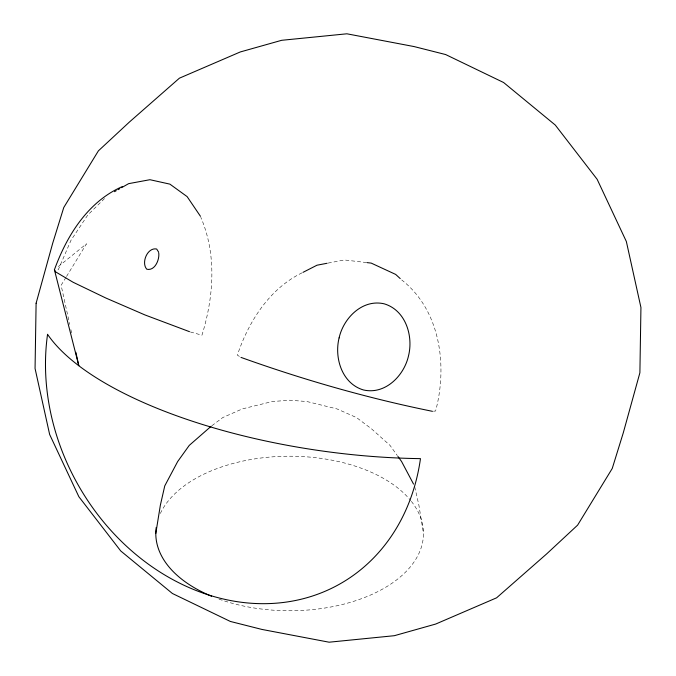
<?xml version="1.0" encoding="UTF-8"?>
<svg xmlns="http://www.w3.org/2000/svg" width="676" height="676" viewBox="0 0 676 676"><rect width="100%" height="100%" fill="white"/><g stroke="black" fill="none" stroke-linecap="round" stroke-linejoin="round"><path stroke-width="0.51" stroke-dasharray="3.38 2.54" d="M65.978 277.346L61.119 285.289L69.738 324.455M66.518 276.467L86.469 243.825L57.621 267.172M104.518 198.558L87.77 215.01L70.997 240.293L58.254 269.817L56.336 269.792M211.85 425.753L222.717 417.582L242.312 408.904L272.31 401.536L289.632 400.217L306.946 401.536L336.944 408.904L356.548 417.582L371.589 428.897L390.01 445.391L397.319 455.582M302.104 272.808C269.437 288.644 248.557 321.607 237.36 355.162L240.25 356.945M328.139 263.074L344.363 259.964L367.076 262.618M433.51 411.219L435.597 411.008C447.689 365.8 440.498 310.343 401.73 279.965M190.421 331.984L201.955 335.195C213.726 297.094 216.937 254.666 200.814 217.317M414.734 486.906L418.9 505.209L423.463 533.491M70.87 329.609L72.002 334.764M411.363 501.372A133.831 77.267 0 0 1 377.876 591.576A133.831 77.267 0 0 1 218.601 598.978M160.356 513.49A133.831 77.267 0 0 1 277.684 456.528A133.831 77.267 0 0 1 410.687 500.536"/><path stroke-width="1.01" d="M155.793 533.491L160.356 505.209L164.758 485.892L177.678 461.531L189.255 445.391L211.013 426.387M75.856 352.28L78.796 365.682L54.41 269.766C66.856 235.594 87.88 201.659 122.398 186.534M114.498 191.68L116.272 190.674M118.038 189.669L119.804 188.663M121.57 187.666L128.634 183.652L149.937 179.706L169.896 184.134L187.134 196.623L200.485 216.337M303.034 272.335L316.985 265.212L327.125 263.268M367.076 262.618L371.2 263.099L395.671 274.414L400.217 278.58M432.463 411.329C367.482 398.164 303.363 379.777 240.969 357.393M189.491 331.671L144.977 314.948L105.794 297.998L73.126 282.264L55.728 271.946L54.41 269.766M397.927 456.435L401.586 461.531L413.543 484.084M158.64 252.131L156.68 249.03C147.512 247.053 140.938 262.71 146.776 269.217C154.888 271.194 159.68 259.635 158.742 252.909M211.571 596.249A133.831 77.267 0 0 1 156.207 527.441M36.107 303.237L35.059 368.488L49.644 434.482L78.864 496.716L120.734 550.957L172.405 593.494L230.347 621.447L261.882 629.424L329.102 642.2L394.328 635.702L435.724 624.041L496.598 597.821L546.664 553.898L577.617 525.134L612.236 468.485L623.28 432.834L639.893 372.763L640.941 307.512L626.356 241.518L597.136 179.284L555.266 125.043L503.595 82.506L445.653 54.553L414.118 46.576L346.898 33.8L281.672 40.298L240.276 51.959L179.402 78.179L129.336 122.102L98.383 150.866L63.764 207.515L52.72 243.166L36.107 303.237M339.099 337.915C334.105 357.934 342.031 383.664 363.485 389.967C385.176 394.928 404.071 375.763 408.515 355.846C413.509 335.837 405.575 310.107 384.12 303.803C362.437 298.843 343.535 318.007 339.099 337.915M47.557 334.333A304.487 114.075 8 0 0 420.472 458.632A215.306 179.233 60.6 0 1 206.155 594.153A215.306 179.233 60.6 0 1 47.557 334.333"/></g></svg>
